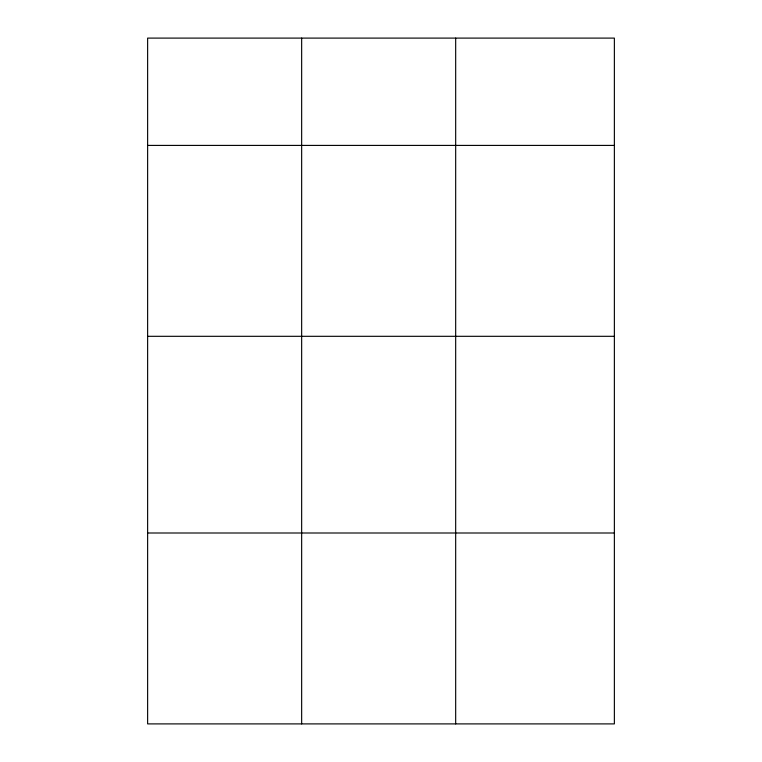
<?xml version="1.0" encoding="UTF-8"?>
<svg xmlns="http://www.w3.org/2000/svg" width="762" height="762" viewBox="0 0 762 762"><rect width="100%" height="100%" fill="white"/><g stroke="black" fill="none" stroke-linecap="round" stroke-linejoin="round"><path stroke-width="1.14" d="M614.372 336.309L614.372 38.1L147.628 38.1L147.628 723.9L614.372 723.9L614.372 336.309L147.628 336.309M147.628 145.409L614.372 145.409M147.628 533L614.372 533M455.676 38.1L455.676 723.9M301.657 38.1L301.657 723.9"/></g></svg>
